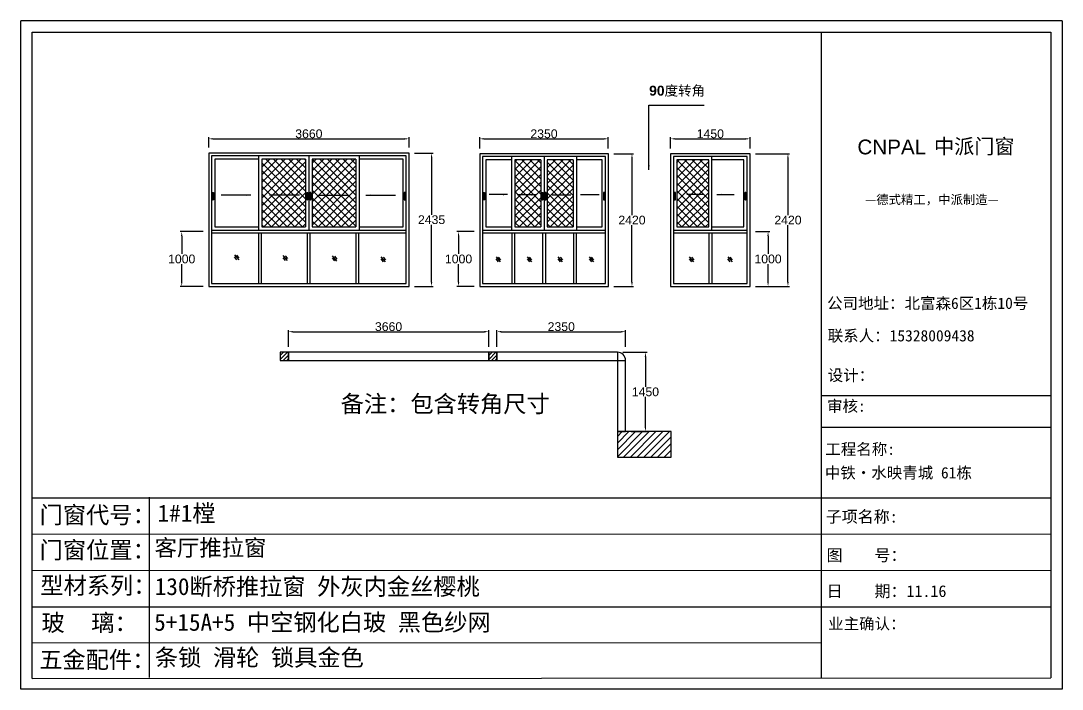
# Model space of a CAD drawing. Header units: inches. Extents: x -138455 to 599497, y -747149 to 13167.
# Drawn here: x 291767 to 310792, y -440129 to -427925 of the extents above; entities that cross this region are included whole.
import ezdxf

# ---------------------------------------------------------------- set-up
doc = ezdxf.new("R2010")
doc.units = ezdxf.units.IN
doc.header["$MEASUREMENT"] = 0
doc.header["$PDMODE"] = 35
doc.header["$PDSIZE"] = -3
doc.layers.add('0 @ 1', color=7, linetype='Continuous')
doc.styles.add('Annotative', font='arialbd.ttf')
doc.styles.add('MtXpl_', font='')
doc.styles.get("Standard").update_dxf_attribs({"font": 'arial.ttf'})
doc.styles.get('MtXpl_').set_extended_font_data('SimSun')
doc.dimstyles.get("Standard").update_dxf_attribs({"dimtxt": 80, "dimasz": 70, "dimexe": 40, "dimexo": 80, "dimgap": 0, "dimtad": 1, "dimtih": 1, "dimtoh": 1, "dimdec": 0, "dimzin": 0, "dimdsep": 46, "dimtxsty": 'Standard', "dimcen": 0.09, "dimadec": 0, "dimazin": 0, "dimtfac": 1, "dimtdec": 0, "dimtofl": 0, "dimtmove": 0, "dimatfit": 3, "dimfxl": 0, "dimtolj": 1, "dimtzin": 0, "dimarcsym": 0})

# ---------------------------------------------------------------- blocks, each defined once
blk = doc.blocks.new('*D2097')
at = {"color": 0, "lineweight": -2, "transparency": 16777216}
for p, q in [((295199, -430239), (295199, -430050)), ((295279, -430080), (298779, -430080)), ((298859, -430239), (298859, -430050))]:
    blk.add_line(p, q, dxfattribs=at)
at = {"color": 0, "transparency": 16777216}
for points in [[(295279, -430066), (295279, -430093), (295199, -430080)], [(298779, -430066), (298779, -430093), (298859, -430080)]]:
    blk.add_solid(points, dxfattribs=at)
at = {"layer": 'Defpoints', "color": 0, "transparency": 16777216}
for p in [(298859, -430080), (295199, -430339), (298859, -430339)]:
    blk.add_point(p, dxfattribs=at)
at = {"color": 0, "transparency": 16777216, "insert": (297029, -429988), "char_height": 160, "attachment_point": 5}
blk.add_mtext('\\A1;3660', dxfattribs=at)
blk = doc.blocks.new('*D2098')
at = {"color": 0, "lineweight": -2, "transparency": 16777216}
for p, q in [((298959, -430339), (299301, -430339)), ((299271, -430419), (299271, -431465)), ((299271, -432694), (299271, -431648)), ((298959, -432774), (299301, -432774))]:
    blk.add_line(p, q, dxfattribs=at)
at = {"color": 0, "transparency": 16777216}
for points in [[(299258, -430419), (299284, -430419), (299271, -430339)], [(299258, -432694), (299284, -432694), (299271, -432774)]]:
    blk.add_solid(points, dxfattribs=at)
at = {"layer": 'Defpoints', "color": 0, "transparency": 16777216}
for p in [(298859, -430339), (298859, -432774), (299271, -432774)]:
    blk.add_point(p, dxfattribs=at)
at = {"color": 0, "transparency": 16777216, "insert": (299271, -431557), "char_height": 160, "attachment_point": 5}
blk.add_mtext('\\A1;2435', dxfattribs=at)
blk = doc.blocks.new('*D2099')
at = {"color": 0, "lineweight": -2, "transparency": 16777216}
for p, q in [((295099, -431774), (294676, -431774)), ((294706, -431854), (294706, -432182)), ((294706, -432694), (294706, -432366)), ((295099, -432774), (294676, -432774))]:
    blk.add_line(p, q, dxfattribs=at)
at = {"color": 0, "transparency": 16777216}
for points in [[(294693, -431854), (294720, -431854), (294706, -431774)], [(294693, -432694), (294720, -432694), (294706, -432774)]]:
    blk.add_solid(points, dxfattribs=at)
at = {"layer": 'Defpoints', "color": 0, "transparency": 16777216}
for p in [(295199, -431774), (294706, -432774), (295199, -432774)]:
    blk.add_point(p, dxfattribs=at)
at = {"color": 0, "transparency": 16777216, "insert": (294706, -432274), "char_height": 160, "attachment_point": 5}
blk.add_mtext('\\A1;1000', dxfattribs=at)
blk = doc.blocks.new('123as')
at = {"color": 0}
for p, q in [((90189, 51387), (90252, 51462)), ((90194, 51330), (90312, 51470)), ((90251, 51335), (90314, 51410))]:
    blk.add_line(p, q, dxfattribs=at)
blk = doc.blocks.new('*D2101')
at = {"color": 0, "lineweight": -2, "transparency": 16777216}
for p, q in [((302600, -430354), (302962, -430354)), ((302932, -430434), (302932, -431472)), ((302932, -432694), (302932, -431656)), ((302600, -432774), (302962, -432774))]:
    blk.add_line(p, q, dxfattribs=at)
at = {"color": 0, "transparency": 16777216}
for points in [[(302919, -430434), (302946, -430434), (302932, -430354)], [(302919, -432694), (302946, -432694), (302932, -432774)]]:
    blk.add_solid(points, dxfattribs=at)
at = {"layer": 'Defpoints', "color": 0, "transparency": 16777216}
for p in [(302500, -430354), (302500, -432774), (302932, -432774)]:
    blk.add_point(p, dxfattribs=at)
at = {"color": 0, "transparency": 16777216, "insert": (302932, -431564), "char_height": 160, "attachment_point": 5}
blk.add_mtext('\\A1;2420', dxfattribs=at)
blk = doc.blocks.new('*D2102')
at = {"color": 0, "lineweight": -2, "transparency": 16777216}
for p, q in [((300150, -430254), (300150, -430050)), ((300230, -430080), (302420, -430080)), ((302500, -430254), (302500, -430050))]:
    blk.add_line(p, q, dxfattribs=at)
at = {"color": 0, "transparency": 16777216}
for points in [[(300230, -430066), (300230, -430093), (300150, -430080)], [(302420, -430066), (302420, -430093), (302500, -430080)]]:
    blk.add_solid(points, dxfattribs=at)
at = {"layer": 'Defpoints', "color": 0, "transparency": 16777216}
for p in [(302500, -430080), (300150, -430354), (302500, -430354)]:
    blk.add_point(p, dxfattribs=at)
at = {"color": 0, "transparency": 16777216, "insert": (301325, -429988), "char_height": 160, "attachment_point": 5}
blk.add_mtext('\\A1;2350', dxfattribs=at)
blk = doc.blocks.new('*D2103')
at = {"color": 0, "lineweight": -2, "transparency": 16777216}
for p, q in [((300050, -431774), (299734, -431774)), ((299764, -431854), (299764, -432182)), ((299764, -432694), (299764, -432366)), ((300050, -432774), (299734, -432774))]:
    blk.add_line(p, q, dxfattribs=at)
at = {"color": 0, "transparency": 16777216}
for points in [[(299751, -431854), (299777, -431854), (299764, -431774)], [(299751, -432694), (299777, -432694), (299764, -432774)]]:
    blk.add_solid(points, dxfattribs=at)
at = {"layer": 'Defpoints', "color": 0, "transparency": 16777216}
for p in [(300150, -431774), (299764, -432774), (300150, -432774)]:
    blk.add_point(p, dxfattribs=at)
at = {"color": 0, "transparency": 16777216, "insert": (299764, -432274), "char_height": 160, "attachment_point": 5}
blk.add_mtext('\\A1;1000', dxfattribs=at)
blk = doc.blocks.new('*D2104')
at = {"color": 0, "lineweight": -2, "transparency": 16777216}
for p, q in [((305189, -430354), (305812, -430354)), ((305782, -430434), (305782, -431472)), ((305782, -432694), (305782, -431656)), ((305189, -432774), (305812, -432774))]:
    blk.add_line(p, q, dxfattribs=at)
at = {"color": 0, "transparency": 16777216}
for points in [[(305768, -430434), (305795, -430434), (305782, -430354)], [(305768, -432694), (305795, -432694), (305782, -432774)]]:
    blk.add_solid(points, dxfattribs=at)
at = {"layer": 'Defpoints', "color": 0, "transparency": 16777216}
for p in [(305089, -430354), (305089, -432774), (305782, -432774)]:
    blk.add_point(p, dxfattribs=at)
at = {"color": 0, "transparency": 16777216, "insert": (305782, -431564), "char_height": 160, "attachment_point": 5}
blk.add_mtext('\\A1;2420', dxfattribs=at)
blk = doc.blocks.new('*D2105')
at = {"color": 0, "lineweight": -2, "transparency": 16777216}
for p, q in [((303639, -430254), (303639, -430050)), ((303719, -430080), (305009, -430080)), ((305089, -430254), (305089, -430050))]:
    blk.add_line(p, q, dxfattribs=at)
at = {"color": 0, "transparency": 16777216}
for points in [[(303719, -430066), (303719, -430093), (303639, -430080)], [(305009, -430066), (305009, -430093), (305089, -430080)]]:
    blk.add_solid(points, dxfattribs=at)
at = {"layer": 'Defpoints', "color": 0, "transparency": 16777216}
for p in [(305089, -430080), (303639, -430354), (305089, -430354)]:
    blk.add_point(p, dxfattribs=at)
at = {"color": 0, "transparency": 16777216, "insert": (304364, -429988), "char_height": 160, "attachment_point": 5}
blk.add_mtext('\\A1;1450', dxfattribs=at)
blk = doc.blocks.new('*D2106')
at = {"color": 0, "lineweight": -2, "transparency": 16777216}
for p, q in [((305189, -431774), (305448, -431774)), ((305418, -431854), (305418, -432182)), ((305418, -432694), (305418, -432366)), ((305189, -432774), (305448, -432774))]:
    blk.add_line(p, q, dxfattribs=at)
at = {"color": 0, "transparency": 16777216}
for points in [[(305405, -431854), (305432, -431854), (305418, -431774)], [(305405, -432694), (305432, -432694), (305418, -432774)]]:
    blk.add_solid(points, dxfattribs=at)
at = {"layer": 'Defpoints', "color": 0, "transparency": 16777216}
for p in [(305089, -431774), (305089, -432774), (305418, -432774)]:
    blk.add_point(p, dxfattribs=at)
at = {"color": 0, "transparency": 16777216, "insert": (305418, -432274), "char_height": 160, "attachment_point": 5}
blk.add_mtext('\\A1;1000', dxfattribs=at)
blk = doc.blocks.new('*D2118')
at = {"color": 0, "lineweight": -2, "transparency": 16777216}
for p, q in [((296655, -433876), (296655, -433571)), ((300315, -433876), (300315, -433571)), ((296735, -433601), (300235, -433601))]:
    blk.add_line(p, q, dxfattribs=at)
at = {"color": 0, "transparency": 16777216}
for points in [[(296735, -433588), (296735, -433615), (296655, -433601)], [(300235, -433588), (300235, -433615), (300315, -433601)]]:
    blk.add_solid(points, dxfattribs=at)
at = {"layer": 'Defpoints', "color": 0, "transparency": 16777216}
for p in [(300315, -433601), (296655, -433976), (300315, -433976)]:
    blk.add_point(p, dxfattribs=at)
at = {"color": 0, "transparency": 16777216, "insert": (298485, -433510), "char_height": 160, "attachment_point": 5}
blk.add_mtext('\\A1;3660', dxfattribs=at)
blk = doc.blocks.new('*D2119')
at = {"color": 0, "lineweight": -2, "transparency": 16777216}
for p, q in [((300465, -433876), (300465, -433571)), ((302815, -433876), (302815, -433571)), ((300545, -433601), (302735, -433601))]:
    blk.add_line(p, q, dxfattribs=at)
at = {"color": 0, "transparency": 16777216}
for points in [[(300545, -433588), (300545, -433615), (300465, -433601)], [(302735, -433588), (302735, -433615), (302815, -433601)]]:
    blk.add_solid(points, dxfattribs=at)
at = {"layer": 'Defpoints', "color": 0, "transparency": 16777216}
for p in [(302815, -433601), (300465, -433976), (302815, -433976)]:
    blk.add_point(p, dxfattribs=at)
at = {"color": 0, "transparency": 16777216, "insert": (301640, -433510), "char_height": 160, "attachment_point": 5}
blk.add_mtext('\\A1;2350', dxfattribs=at)
blk = doc.blocks.new('*D2120')
at = {"color": 0, "lineweight": -2, "transparency": 16777216}
for p, q in [((302765, -433976), (303208, -433976)), ((303178, -434056), (303178, -434610)), ((303178, -435346), (303178, -434793)), ((302915, -435426), (303208, -435426))]:
    blk.add_line(p, q, dxfattribs=at)
at = {"color": 0, "transparency": 16777216}
for points in [[(303165, -434056), (303191, -434056), (303178, -433976)], [(303165, -435346), (303191, -435346), (303178, -435426)]]:
    blk.add_solid(points, dxfattribs=at)
at = {"layer": 'Defpoints', "color": 0, "transparency": 16777216}
for p in [(302665, -433976), (303178, -433976), (302815, -435426)]:
    blk.add_point(p, dxfattribs=at)
at = {"color": 0, "transparency": 16777216, "insert": (303178, -434701), "char_height": 160, "attachment_point": 5}
blk.add_mtext('\\A1;1450', dxfattribs=at)

msp = doc.modelspace()

# ---------------------------------------------------------------- hatches: boundary and pattern name
h = msp.add_hatch()
h.set_pattern_fill('ANSI37', color=256, scale=800)
h.paths.add_polyline_path([(296169.2, -430449.1), (296169.2, -431689.1), (296969.2, -431689.1), (296969.2, -430449.1)])
h.paths.add_polyline_path([(297089.2, -430449.1), (297089.2, -431689.1), (297889.2, -431689.1), (297889.2, -430449.1)])
h = msp.add_hatch()
h.set_pattern_fill('ANSI37', color=256, scale=800)
h.paths.add_polyline_path([(301265.5, -430464.1), (300793, -430464.1), (300793, -431689.1), (301265.5, -431689.1)])
h.paths.add_polyline_path([(301385.5, -430464.1), (301385.5, -431689.1), (301858, -431689.1), (301858, -430464.1)])
h = msp.add_hatch()
h.set_pattern_fill('ANSI37', color=256, scale=800)
h.paths.add_polyline_path([(304333.8, -430464.1), (303748.8, -430464.1), (303748.8, -431689.1), (304333.8, -431689.1)])
h = msp.add_hatch()
h.set_pattern_fill('ANSI31', color=256, scale=400)
h.set_pattern_definition([(45, (2297.6, 146.51), (-35.355339, 35.355339), [])])
h.paths.add_polyline_path([(296505.3, -434126.4), (296655.3, -434126.4), (296655.3, -433976.4), (296505.3, -433976.4)])
h = msp.add_hatch()
h.set_pattern_fill('ANSI31', color=256, scale=400)
h.set_pattern_definition([(45, (6107.6, 146.51), (-35.355339, 35.355339), [])])
h.paths.add_polyline_path([(300315.3, -434126.4), (300465.3, -434126.4), (300465.3, -433976.4), (300315.3, -433976.4)])
h = msp.add_hatch()
h.set_pattern_fill('ANSI31', color=256, scale=700)
h.set_pattern_definition([(45, (9290.19, 86.51), (-61.871843, 61.871843), [])])
h.paths.add_polyline_path([(303647.9, -435426.4), (302665.3, -435426.4), (302665.3, -435893.4), (303647.9, -435893.4)])

# ---------------------------------------------------------------- linework, layer by layer
for p, q in [((310791.7, -427925), (291766.7, -427925)), ((291766.7, -440128.9), (291766.7, -427925)), ((310791.7, -427925), (310791.7, -440128.9)), ((291974.1, -428131.7), (310585, -428131.7)), ((291974.1, -439933.2), (291974.1, -428131.7)), ((306388.8, -428131.7), (306388.8, -439922.3)), ((310585, -428131.7), (310585, -439921.6)), ((298859.2, -430339.1), (295199.2, -430339.1)), ((295199.2, -430339.1), (295199.2, -432774.1)), ((298859.2, -432774.1), (298859.2, -430339.1)), ((298809.2, -430389.1), (295249.2, -430389.1)), ((295249.2, -430389.1), (295249.2, -432724.1)), ((295309.2, -430449.1), (295309.2, -431689.1)), ((296109.2, -430449.1), (295309.2, -430449.1)), ((296109.2, -430389.1), (296109.2, -431749.1)), ((296969.2, -430449.1), (296169.2, -430449.1)), ((296169.2, -430449.1), (296169.2, -431689.1)), ((296969.2, -430449.1), (296969.2, -431689.1)), ((297029.2, -430389.1), (297029.2, -431749.1)), ((297089.2, -430449.1), (297089.2, -431689.1)), ((297889.2, -430449.1), (297089.2, -430449.1)), ((297889.2, -430449.1), (297889.2, -431689.1)), ((297949.2, -430389.1), (297949.2, -431749.1)), ((298749.2, -430449.1), (297949.2, -430449.1)), ((298749.2, -431689.1), (298749.2, -430449.1)), ((298809.2, -432724.1), (298809.2, -430389.1)), ((302500.5, -430354.1), (300150.5, -430354.1)), ((300150.5, -430354.1), (300150.5, -432774.1)), ((302450.5, -430404.1), (300200.5, -430404.1)), ((300200.5, -430404.1), (300200.5, -432724.1)), ((300260.5, -430464.1), (300260.5, -431689.1)), ((300733, -430464.1), (300260.5, -430464.1)), ((300733, -430404.1), (300733, -431749.1)), ((300793, -430464.1), (300793, -431689.1)), ((301265.5, -430464.1), (300793, -430464.1)), ((301265.5, -430464.1), (301265.5, -431689.1)), ((301325.5, -430404.1), (301325.5, -431749.1)), ((301385.5, -430464.1), (301385.5, -431689.1)), ((301858, -430464.1), (301385.5, -430464.1)), ((301858, -430464.1), (301858, -431689.1)), ((301918, -430404.1), (301918, -431749.1)), ((302390.5, -430464.1), (301918, -430464.1)), ((302390.5, -431689.1), (302390.5, -430464.1)), ((302450.5, -432724.1), (302450.5, -430404.1)), ((302500.5, -432774.1), (302500.5, -430354.1)), ((305088.8, -430354.1), (303638.8, -430354.1)), ((303638.8, -430354.1), (303638.8, -432774.1)), ((305038.8, -430404.1), (303688.8, -430404.1)), ((303688.8, -430404.1), (303688.8, -432724.1)), ((303748.8, -430464.1), (303748.8, -431689.1)), ((304333.8, -430464.1), (303748.8, -430464.1)), ((304333.8, -431689.1), (304333.8, -430464.1)), ((304393.8, -431749.1), (304393.8, -430404.1)), ((304978.8, -430464.1), (304393.8, -430464.1)), ((304978.8, -431689.1), (304978.8, -430464.1)), ((305038.8, -432724.1), (305038.8, -430404.1)), ((305088.8, -432774.1), (305088.8, -430354.1)), ((295249.2, -431749.1), (298809.2, -431749.1)), ((295249.2, -431799.1), (298809.2, -431799.1)), ((295309.2, -431689.1), (296109.2, -431689.1)), ((296114.2, -432724.1), (296114.2, -431799.1)), ((296164.2, -432724.1), (296164.2, -431799.1)), ((296169.2, -431689.1), (296969.2, -431689.1)), ((297004.2, -432724.1), (297004.2, -431799.1)), ((297054.2, -432724.1), (297054.2, -431799.1)), ((297089.2, -431689.1), (297889.2, -431689.1)), ((297894.2, -432724.1), (297894.2, -431799.1)), ((297944.2, -432724.1), (297944.2, -431799.1)), ((297949.2, -431689.1), (298749.2, -431689.1)), ((300200.5, -431749.1), (302450.5, -431749.1)), ((300200.5, -431799.1), (302450.5, -431799.1)), ((300260.5, -431689.1), (300733, -431689.1)), ((300738, -431799.1), (300738, -432724.1)), ((300788, -431799.1), (300788, -432724.1)), ((300793, -431689.1), (301265.5, -431689.1)), ((301300.5, -431799.1), (301300.5, -432724.1)), ((301350.5, -431799.1), (301350.5, -432724.1)), ((301385.5, -431689.1), (301858, -431689.1)), ((301863, -431799.1), (301863, -432724.1)), ((301913, -431799.1), (301913, -432724.1)), ((301918, -431689.1), (302390.5, -431689.1)), ((303688.8, -431749.1), (305038.8, -431749.1)), ((303688.8, -431799.1), (305038.8, -431799.1)), ((303748.8, -431689.1), (304333.8, -431689.1)), ((304338.8, -431799.1), (304338.8, -432724.1)), ((304388.8, -431799.1), (304388.8, -432724.1)), ((304393.8, -431689.1), (304978.8, -431689.1)), ((295199.2, -432774.1), (298859.2, -432774.1)), ((295249.2, -432724.1), (298809.2, -432724.1)), ((300150.5, -432774.1), (302500.5, -432774.1)), ((300200.5, -432724.1), (302450.5, -432724.1)), ((303638.8, -432774.1), (305088.8, -432774.1)), ((303688.8, -432724.1), (305038.8, -432724.1)), ((302665.3, -433976.4), (300465.3, -433976.4)), ((300465.3, -433976.4), (300465.3, -434126.4)), ((300465.3, -434126.4), (302815.3, -434126.4)), ((302665.3, -433976.4), (302665.3, -435426.4)), ((302815.3, -435426.4), (302815.3, -434126.4)), ((306388.8, -434766.1), (310585, -434766.1)), ((302665.3, -435426.4), (302815.3, -435426.4)), ((306388.8, -435347.3), (310585, -435347.3)), ((294109.6, -436620.5), (294110.5, -439918.4)), ((291972, -436636.7), (310585, -436636.7)), ((291972.5, -437298.8), (310585, -437294.3)), ((291972.9, -437961.1), (310585, -437956.6)), ((291973.3, -438623.8), (310585, -438623.8)), ((291973.7, -439281.1), (306388.8, -439275.2)), ((291974.1, -439933.2), (310585, -439921.6)), ((310791.7, -440128.9), (291766.7, -440128.9))]:
    msp.add_line(p, q)
at = {"color": 0}
for points in [[(295277.7, -431196.9), (295277.7, -431196.9, -0.4142136), (295266.7, -431185.9), (295266.7, -431070.2, -0.4142136), (295277.7, -431059.2), (295277.7, -431059.2, -0.4142136), (295288.6, -431070.2), (295288.6, -431185.9, -0.4142136)], [(295277.7, -431175), (295277.7, -431175, -0.4142136), (295272.2, -431169.5), (295272.2, -431086.6, -0.4142136), (295277.7, -431081.1), (295277.7, -431081.1, -0.4142136), (295283.1, -431086.6), (295283.1, -431169.5, -0.4142136)], [(297000.6, -431196.9), (297000.6, -431196.9, -0.4142136), (296989.7, -431185.9), (296989.7, -431070.2, -0.4142136), (297000.6, -431059.2), (297000.6, -431059.2, -0.4142136), (297011.6, -431070.2), (297011.6, -431185.9, -0.4142136)], [(297000.6, -431175), (297000.6, -431175, -0.4142136), (296995.2, -431169.5), (296995.2, -431086.6, -0.4142136), (297000.6, -431081.1), (297000.6, -431081.1, -0.4142136), (297006.1, -431086.6), (297006.1, -431169.5, -0.4142136)], [(297057.9, -431196.9), (297057.9, -431196.9, 0.4142136), (297068.8, -431185.9), (297068.8, -431070.2, 0.4142136), (297057.9, -431059.2), (297057.9, -431059.2, 0.4142136), (297046.9, -431070.2), (297046.9, -431185.9, 0.4142136)], [(297057.9, -431175), (297057.9, -431175, 0.4142136), (297063.3, -431169.5), (297063.3, -431086.6, 0.4142136), (297057.9, -431081.1), (297057.9, -431081.1, 0.4142136), (297052.4, -431086.6), (297052.4, -431169.5, 0.4142136)], [(298780.8, -431196.9), (298780.8, -431196.9, 0.4142136), (298791.8, -431185.9), (298791.8, -431070.2, 0.4142136), (298780.8, -431059.2), (298780.8, -431059.2, 0.4142136), (298769.9, -431070.2), (298769.9, -431185.9, 0.4142136)], [(298780.8, -431175), (298780.8, -431175, 0.4142136), (298786.3, -431169.5), (298786.3, -431086.6, 0.4142136), (298780.8, -431081.1), (298780.8, -431081.1, 0.4142136), (298775.3, -431086.6), (298775.3, -431169.5, 0.4142136)], [(300228.3, -431196.9), (300228.3, -431196.9, -0.4142136), (300217.3, -431185.9), (300217.3, -431070.2, -0.4142136), (300228.3, -431059.2), (300228.3, -431059.2, -0.4142136), (300239.2, -431070.2), (300239.2, -431185.9, -0.4142136)], [(300228.3, -431175), (300228.3, -431175, -0.4142136), (300222.8, -431169.5), (300222.8, -431086.6, -0.4142136), (300228.3, -431081.1), (300228.3, -431081.1, -0.4142136), (300233.7, -431086.6), (300233.7, -431169.5, -0.4142136)], [(301296.9, -431196.9), (301296.9, -431196.9, -0.4142136), (301285.9, -431185.9), (301285.9, -431070.2, -0.4142136), (301296.9, -431059.2), (301296.9, -431059.2, -0.4142136), (301307.8, -431070.2), (301307.8, -431185.9, -0.4142136)], [(301296.9, -431175), (301296.9, -431175, -0.4142136), (301291.4, -431169.5), (301291.4, -431086.6, -0.4142136), (301296.9, -431081.1), (301296.9, -431081.1, -0.4142136), (301302.3, -431086.6), (301302.3, -431169.5, -0.4142136)], [(301354.1, -431196.9), (301354.1, -431196.9, 0.4142136), (301365, -431185.9), (301365, -431070.2, 0.4142136), (301354.1, -431059.2), (301354.1, -431059.2, 0.4142136), (301343.1, -431070.2), (301343.1, -431185.9, 0.4142136)], [(301354.1, -431175), (301354.1, -431175, 0.4142136), (301359.6, -431169.5), (301359.6, -431086.6, 0.4142136), (301354.1, -431081.1), (301354.1, -431081.1, 0.4142136), (301348.6, -431086.6), (301348.6, -431169.5, 0.4142136)], [(302422.7, -431196.9), (302422.7, -431196.9, 0.4142136), (302433.6, -431185.9), (302433.6, -431070.2, 0.4142136), (302422.7, -431059.2), (302422.7, -431059.2, 0.4142136), (302411.7, -431070.2), (302411.7, -431185.9, 0.4142136)], [(302422.7, -431175), (302422.7, -431175, 0.4142136), (302428.1, -431169.5), (302428.1, -431086.6, 0.4142136), (302422.7, -431081.1), (302422.7, -431081.1, 0.4142136), (302417.2, -431086.6), (302417.2, -431169.5, 0.4142136)], [(303718.5, -431196.9), (303718.5, -431196.9, 0.4142136), (303729.5, -431185.9), (303729.5, -431070.2, 0.4142136), (303718.5, -431059.2), (303718.5, -431059.2, 0.4142136), (303707.6, -431070.2), (303707.6, -431185.9, 0.4142136)], [(303718.5, -431175), (303718.5, -431175, 0.4142136), (303724, -431169.5), (303724, -431086.6, 0.4142136), (303718.5, -431081.1), (303718.5, -431081.1, 0.4142136), (303713.1, -431086.6), (303713.1, -431169.5, 0.4142136)], [(305006, -431196.9), (305006, -431196.9, 0.4142136), (305016.9, -431185.9), (305016.9, -431070.2, 0.4142136), (305006, -431059.2), (305006, -431059.2, 0.4142136), (304995, -431070.2), (304995, -431185.9, 0.4142136)], [(305006, -431175), (305006, -431175, 0.4142136), (305011.5, -431169.5), (305011.5, -431086.6, 0.4142136), (305006, -431081.1), (305006, -431081.1, 0.4142136), (305000.5, -431086.6), (305000.5, -431169.5, 0.4142136)]]:
    msp.add_lwpolyline(points, format="xyb", close=True, dxfattribs=at)
for points in [[(296505.3, -434126.4), (296655.3, -434126.4), (296655.3, -433976.4), (296505.3, -433976.4)], [(296655.3, -434126.4), (300315.3, -434126.4), (300315.3, -433976.4), (296655.3, -433976.4)], [(300315.3, -434126.4), (300465.3, -434126.4), (300465.3, -433976.4), (300315.3, -433976.4)], [(303647.9, -435426.4), (302665.3, -435426.4), (302665.3, -435893.4), (303647.9, -435893.4)]]:
    msp.add_lwpolyline(points, close=True)
msp.add_arc((302665.3, -434126.4), 150, 0, 90)

# ---------------------------------------------------------------- block references
at = {"xscale": -0.6684526412304121, "yscale": 0.6684526412304121, "zscale": 0.6684526412304121}
for p in [(356043.9, -466601.2), (356931.7, -466615.2), (357831.6, -466624.3), (358719.4, -466638.3), (360823.4, -466638.3), (361391.9, -466638.3), (361955.9, -466638.3), (362524.4, -466638.3), (364354.3, -466638.3), (365056.4, -466638.3)]:
    msp.add_blockref('123as', p, dxfattribs=at)

# ---------------------------------------------------------------- texts
msp.add_text('CNPAL', height=269.64).set_placement((307051, -430363.1))
at = {"style": 'MtXpl_'}
for s, height, p in [('中派门窗', 269.64, (308451, -430352)), ('—德式精工，中派制造—', 165.935, (307192, -431272.1)), ('公司地址：北富森6区1栋10号', 207.419, (306496.7, -433185.5)), ('联系人：15328009438', 207.419, (306508, -433778.4)), ('设计：', 207.42, (306508.3, -434500.7)), ('审核:', 207.42, (306495.1, -435063.1)), ('工程名称:', 207.42, (306464.8, -435850.3)), ('中铁·水映青城 61栋', 207.419, (306456.2, -436280.9)), ('子项名称:', 214.34, (306471.4, -437086.2)), ('图    号：', 214.34, (306486.8, -437789.1)), ('日    期：11.16', 214.336, (306487.5, -438445.7)), ('业主确认：', 207.42, (306516.3, -439037))]:
    msp.add_text(s, height=height, dxfattribs=at).set_placement(p)
at = {"layer": '0 @ 1', "style": 'Annotative'}
for s, p in [('门窗代号：', (292110.2, -437102.7)), ('门窗位置：', (292110.2, -437743.7)), ('型材系列：', (292123.3, -438391.2)), ('玻    璃：', (292145, -439070.1)), ('五金配件：', (292102.5, -439746.6))]:
    msp.add_text(s, height=311.13, dxfattribs=at).set_placement(p)
at = {"layer": '0 @ 1', "attachment_point": 1, "style": 'Annotative'}
for s, width, insert, char_height in [('90{\\fSimSun|b1|i0|c134|p2;度转角}', 1130.589, (303246.3, -429110), 180.693), ('{\\fSimSun|b1|i0|c134|p2;备注：包含转角尺寸}', 4396.385, (297609.5, -434763), 311.128), ('{\\fSimSun|b1|i0|c134|p2;1#1樘}', 4396.385, (294264.6, -436759.9), 311.128), ('{\\fSimSun|b1|i0|c134|p2;客厅推拉窗}', 14522.046, (294209.1, -437396.7), 300), ('{\\fSimSun|b1|i0|c134|p2;130断桥推拉窗 外灰内金丝樱桃}', 11943.662, (294213, -438099), 311.128), ('{\\fSimSun|b1|i0|c134|p2;5+15A+5 中空钢化白玻 黑色纱网}', 7839.588, (294203.1, -438751.5), 311.128), ('{\\fSimSun|b1|i0|c134|p2;条锁 滑轮 锁具金色 }', 7563.173, (294215.1, -439394.4), 311.128)]:
    msp.add_mtext_dynamic_manual_height_columns(s, width=width, gutter_width=903.5, heights=[0], dxfattribs=dict(at, insert=insert, char_height=char_height))

# ---------------------------------------------------------------- dimensions: what is measured, and where the dimension line sits
for base, p1, p2, picture, middle in [((298859.2, -430079.6), (295199.2, -430339.1), (298859.2, -430339.1), '*D2097', (297029.2, -429987.9)), ((302500.5, -430079.6), (300150.5, -430354.1), (302500.5, -430354.1), '*D2102', (301325.5, -429987.9)), ((305088.8, -430079.6), (303638.8, -430354.1), (305088.8, -430354.1), '*D2105', (304363.8, -429987.9)), ((300315.3, -433601.4), (296655.3, -433976.4), (300315.3, -433976.4), '*D2118', (298485.3, -433509.6)), ((302815.3, -433601.4), (300465.3, -433976.4), (302815.3, -433976.4), '*D2119', (301640.3, -433509.6))]:
    dim = msp.add_linear_dim(base=base, p1=p1, p2=p2, dimstyle='Standard', override={"dimtxt": 160, "dimasz": 80, "dimexe": 30, "dimexo": 100, "dimgap": 10, "dimfxl": 100})
    dim.commit()
    dim.dimension.update_dxf_attribs({"geometry": picture, "text_midpoint": middle})
for base, p1, p2, picture, middle in [((299271, -432774.1), (298859.2, -430339.1), (298859.2, -432774.1), '*D2098', (299271, -431556.6)), ((302932.4, -432774.1), (302500.5, -430354.1), (302500.5, -432774.1), '*D2101', (302932.4, -431564.1)), ((294706.5, -432774.1), (295199.2, -431774.1), (295199.2, -432774.1), '*D2099', (294706.5, -432274.1)), ((299764.1, -432774.1), (300150.5, -431774.1), (300150.5, -432774.1), '*D2103', (299764.1, -432274.1)), ((305418.4, -432774.1), (305088.8, -431774.1), (305088.8, -432774.1), '*D2106', (305418.4, -432274.1)), ((303178, -433976.4), (302815.3, -435426.4), (302665.3, -433976.4), '*D2120', (303178, -434701.4))]:
    dim = msp.add_linear_dim(base=base, p1=p1, p2=p2, angle=90, dimstyle='Standard', override={"dimtxt": 160, "dimasz": 80, "dimexe": 30, "dimexo": 100, "dimgap": 10, "dimfxl": 100})
    dim.commit()
    dim.dimension.update_dxf_attribs({"geometry": picture, "text_midpoint": middle})
dim = msp.add_linear_dim(base=(305781.6, -432774.1), p1=(305088.8, -430354.1), p2=(305088.8, -432774.1), angle=90, dimstyle='Standard', override={"dimtxt": 160, "dimasz": 80, "dimexe": 30, "dimexo": 100, "dimgap": 10, "dimfxl": 100})
dim.commit()
dim.dimension.update_dxf_attribs({"geometry": '*D2104', "text_midpoint": (305781.6, -431564.1), "dimtype": 160})

# ---------------------------------------------------------------- leaders
for points in [[(303242.7, -430642.8), (303242.7, -429465.5), (304251.5, -429465.5)], [(295971.6, -431108.8), (295427.4, -431108.8)], [(296855.9, -431108.8), (296311.7, -431108.8)], [(297202.5, -431108.8), (297746.8, -431108.8)], [(298069.9, -431108.8), (298614.1, -431108.8)], [(300657.3, -431098.3), (300320.3, -431098.3)], [(301175.2, -431104.4), (300835, -431104.4)], [(301475.8, -431104.4), (301815.9, -431104.4)], [(301993.6, -431098.3), (302330.7, -431098.3)], [(304245.8, -431096.9), (303931.4, -431096.9)], [(304481.9, -431096.9), (304796.3, -431096.9)]]:
    msp.add_leader(points, dimstyle='Standard', override={"dimtxt": 160, "dimasz": 80, "dimexe": 30, "dimexo": 100, "dimgap": 10, "dimtad": 0, "dimfxl": 100})

doc.saveas('drawing.dxf')
